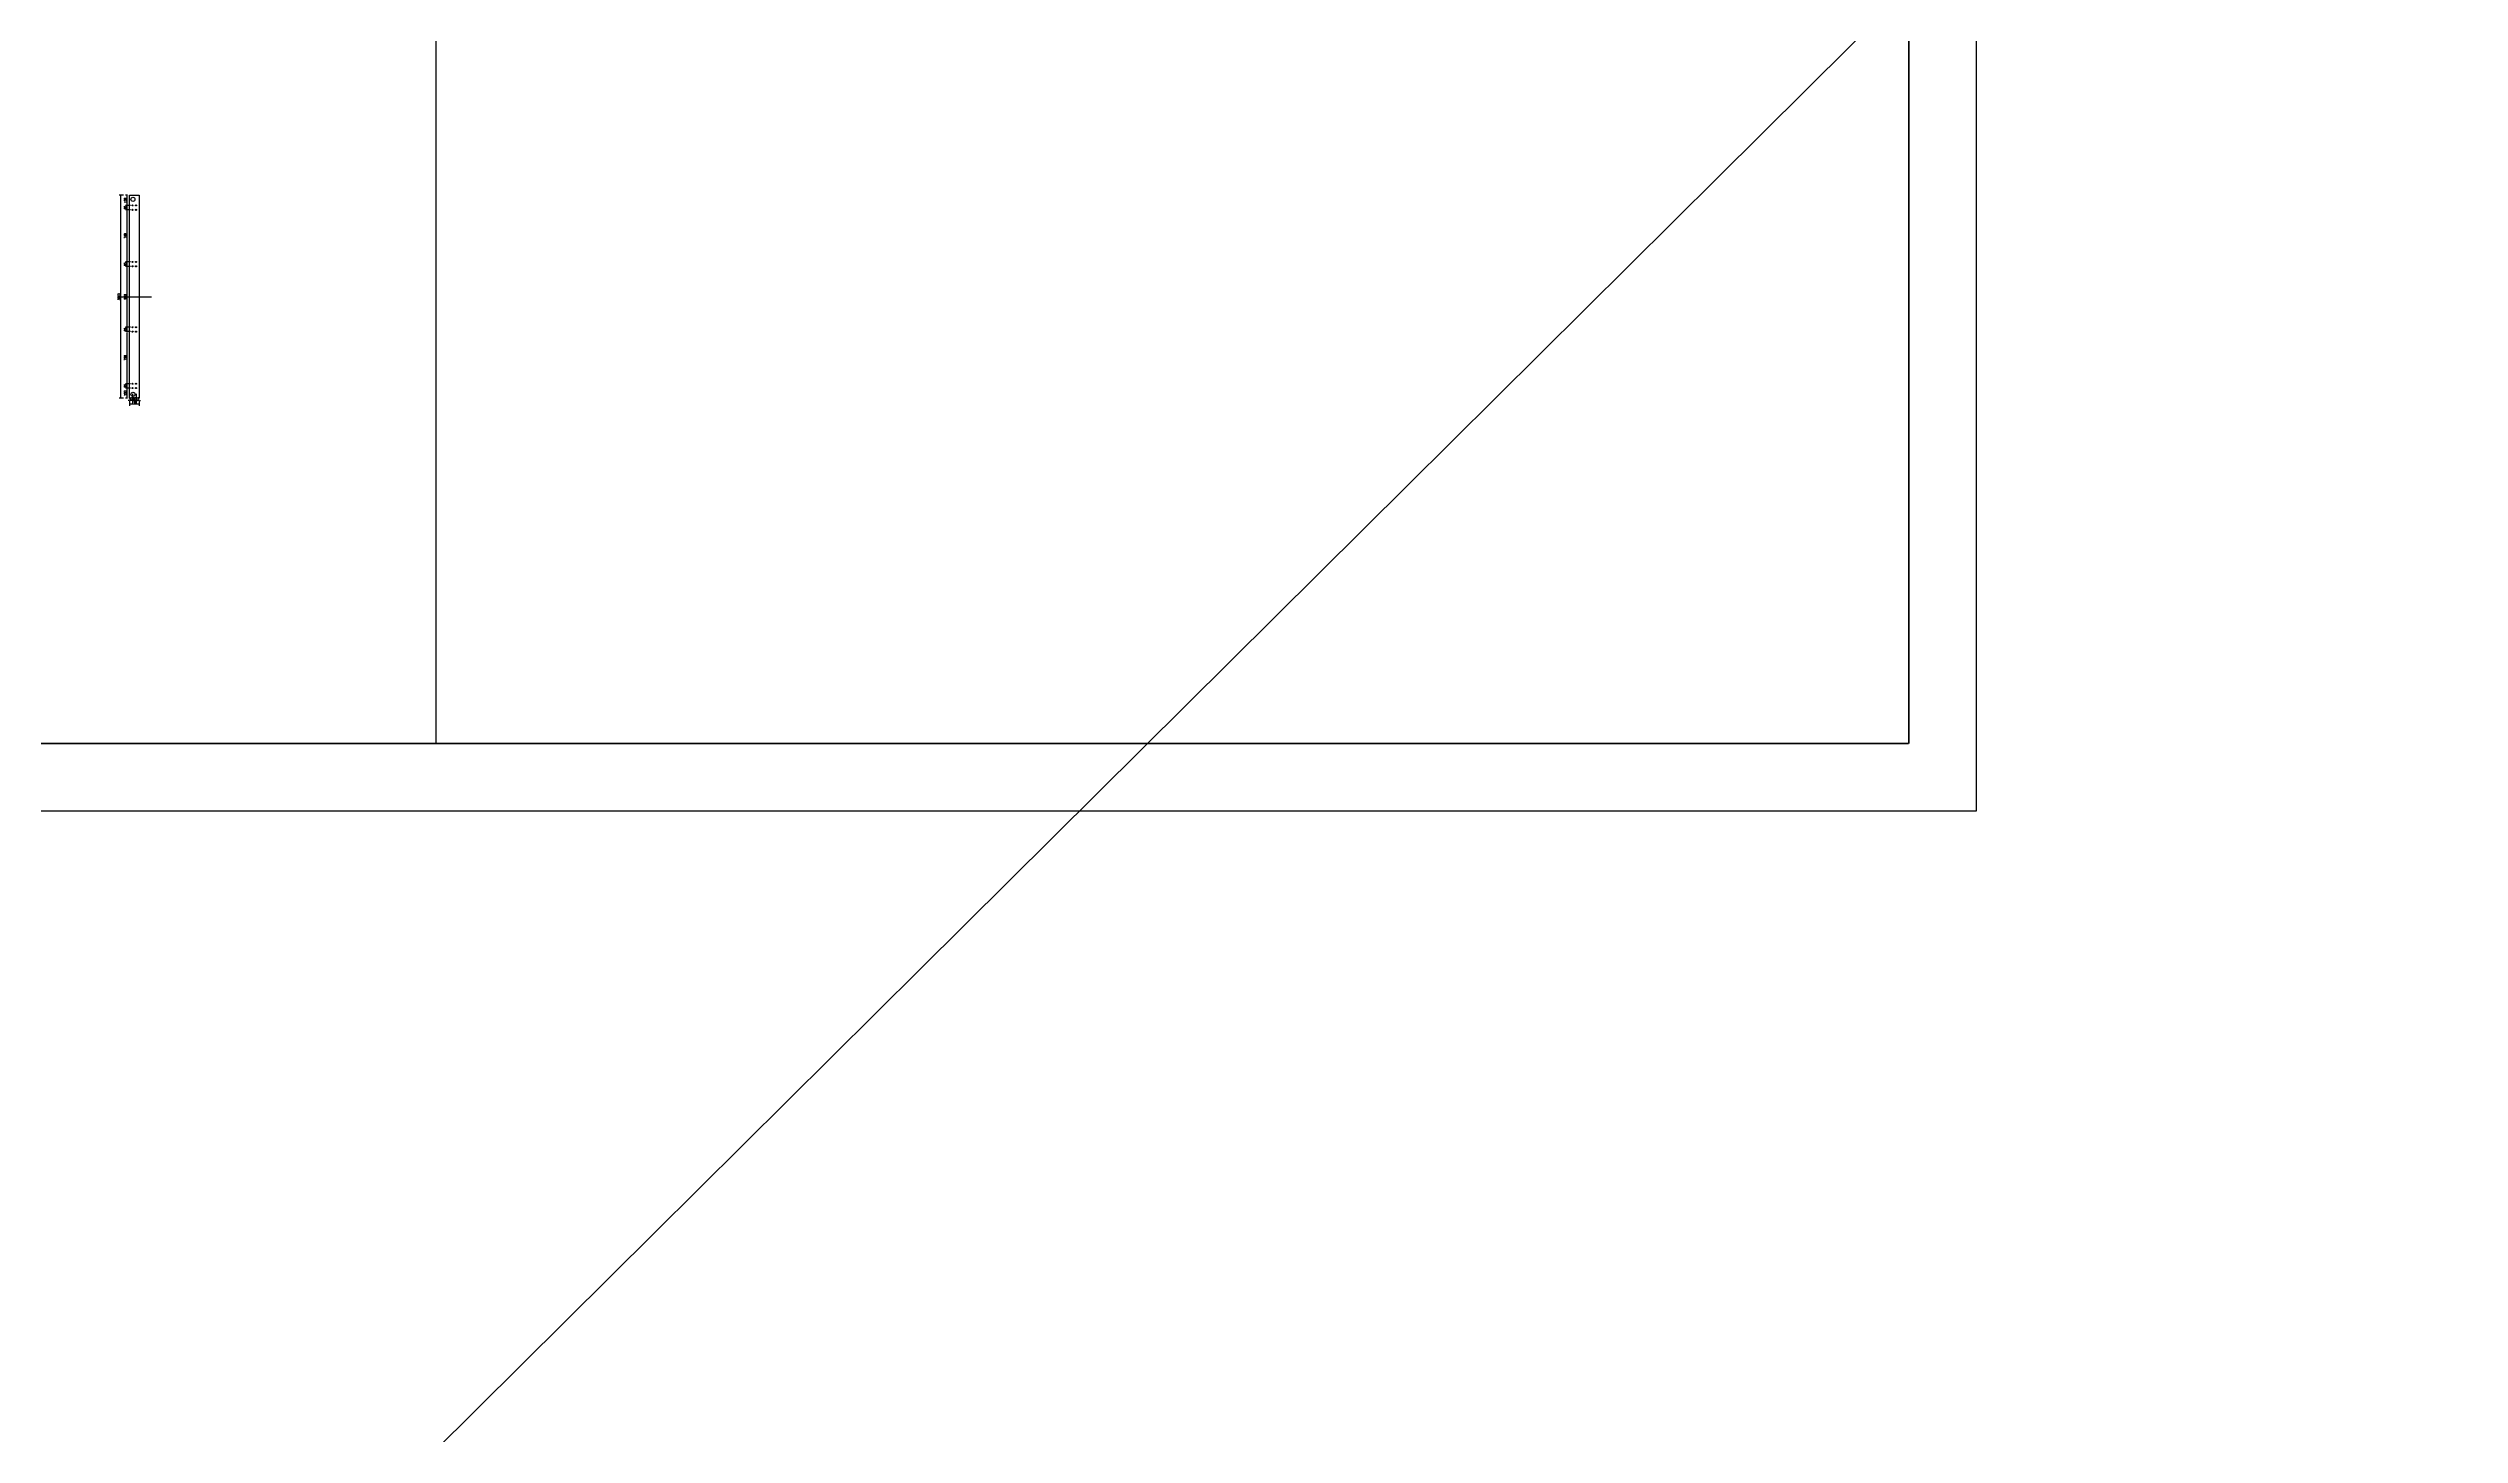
# Model space of a CAD drawing. Extents: x 10241 to 1500931, y -537358 to 142253.
# Drawn here: x 1097150 to 1132782, y -7594 to 12893 of the extents above; entities that cross this region are included whole.
import ezdxf

# ---------------------------------------------------------------- set-up
doc = ezdxf.new("R2010")
doc.units = 0
doc.header["$LTSCALE"] = 1000
doc.header["$MEASUREMENT"] = 0
doc.layers.add('14#槽钢', color=3, linetype='Continuous')
doc.layers.add('W-STEEL_FRAME钢架', color=3, linetype='Continuous')
doc.styles.add('STANDARD_T3', font='simplex.shx', dxfattribs={"width": 0.7, "bigfont": 'gbcbig.shx'})
doc.dimstyles.new('W&&10', dxfattribs={"dimtxt": 35, "dimasz": 10, "dimexe": 25, "dimexo": 30, "dimgap": 10, "dimtad": 1, "dimdec": 0, "dimzin": 0, "dimdsep": 46, "dimtxsty": 'STANDARD_T3', "dimcen": 0.09, "dimclrd": 1, "dimclre": 1, "dimclrt": 7, "dimazin": 2, "dimtfac": 1, "dimtdec": 0, "dimtix": 1, "dimtmove": 2, "dimatfit": 3, "dimfxl": 100, "dimtolj": 1, "dimtzin": 0, "dimarcsym": 0})

# ---------------------------------------------------------------- blocks, each defined once
blk = doc.blocks.new('*U51')
at = {"layer": '14#槽钢'}
blk.add_lwpolyline([(0, 29946), (0, -29946)], dxfattribs=at)
blk = doc.blocks.new('*U52')
at = {"layer": '14#槽钢', "color": 0, "linetype": 'ByBlock', "lineweight": -2, "transparency": 16777216}
for p in [(65285, 0), (87047, 0)]:
    blk.add_blockref('*U51', p, dxfattribs=at)
blk = doc.blocks.new('*D223')
at = {"layer": 'Defpoints', "color": 0, "transparency": 16777216}
for p in [(1098315, 7870), (1098397, 7870), (1098352, 7720)]:
    blk.add_point(p, dxfattribs=at)
at = {"layer": 'W-STEEL_FRAME钢架', "color": 1, "lineweight": -2, "transparency": 16777216}
for p, q in [((1098367, 7870), (1098290, 7870)), ((1098315, 7730), (1098315, 7860)), ((1098322, 7720), (1098290, 7720))]:
    blk.add_line(p, q, dxfattribs=at)
at = {"layer": 'W-STEEL_FRAME钢架', "color": 1, "transparency": 16777216}
for points in [[(1098314, 7860), (1098317, 7860), (1098315, 7870)], [(1098314, 7730), (1098317, 7730), (1098315, 7720)]]:
    blk.add_solid(points, dxfattribs=at)
at = {"layer": 'W-STEEL_FRAME钢架', "color": 7, "transparency": 16777216, "insert": (1098288, 7795), "char_height": 35, "attachment_point": 5, "rotation": 90, "style": 'STANDARD_T3'}
blk.add_mtext('\\A1;150', dxfattribs=at)
blk = doc.blocks.new('*D224')
at = {"layer": 'Defpoints', "color": 0, "transparency": 16777216}
for p in [(1098315, 7936), (1098397, 7936), (1098397, 7870)]:
    blk.add_point(p, dxfattribs=at)
at = {"layer": 'W-STEEL_FRAME钢架', "color": 1, "lineweight": -2, "transparency": 16777216}
for p, q in [((1098367, 7936), (1098290, 7936)), ((1098367, 7870), (1098290, 7870)), ((1098315, 7880), (1098315, 7926))]:
    blk.add_line(p, q, dxfattribs=at)
at = {"layer": 'W-STEEL_FRAME钢架', "color": 1, "transparency": 16777216}
for points in [[(1098314, 7926), (1098317, 7926), (1098315, 7936)], [(1098314, 7880), (1098317, 7880), (1098315, 7870)]]:
    blk.add_solid(points, dxfattribs=at)
at = {"layer": 'W-STEEL_FRAME钢架', "color": 7, "transparency": 16777216, "insert": (1098288, 7903), "char_height": 35, "attachment_point": 5, "rotation": 90, "style": 'STANDARD_T3'}
blk.add_mtext('\\A1;65', dxfattribs=at)
blk = doc.blocks.new('*D225')
at = {"layer": 'Defpoints', "color": 0, "transparency": 16777216}
for p in [(1098315, 8705), (1098397, 8705), (1098397, 7936)]:
    blk.add_point(p, dxfattribs=at)
at = {"layer": 'W-STEEL_FRAME钢架', "color": 1, "lineweight": -2, "transparency": 16777216}
for p, q in [((1098367, 8705), (1098290, 8705)), ((1098315, 7946), (1098315, 8695)), ((1098367, 7936), (1098290, 7936))]:
    blk.add_line(p, q, dxfattribs=at)
at = {"layer": 'W-STEEL_FRAME钢架', "color": 1, "transparency": 16777216}
for points in [[(1098314, 8695), (1098317, 8695), (1098315, 8705)], [(1098314, 7946), (1098317, 7946), (1098315, 7936)]]:
    blk.add_solid(points, dxfattribs=at)
at = {"layer": 'W-STEEL_FRAME钢架', "color": 7, "transparency": 16777216, "insert": (1098288, 8320), "char_height": 35, "attachment_point": 5, "rotation": 90, "style": 'STANDARD_T3'}
blk.add_mtext('\\A1;769', dxfattribs=at)
blk = doc.blocks.new('*D226')
at = {"layer": 'Defpoints', "color": 0, "transparency": 16777216}
for p in [(1098315, 8770), (1098397, 8770), (1098397, 8705)]:
    blk.add_point(p, dxfattribs=at)
at = {"layer": 'W-STEEL_FRAME钢架', "color": 1, "lineweight": -2, "transparency": 16777216}
for p, q in [((1098367, 8770), (1098290, 8770)), ((1098367, 8705), (1098290, 8705)), ((1098315, 8715), (1098315, 8760))]:
    blk.add_line(p, q, dxfattribs=at)
at = {"layer": 'W-STEEL_FRAME钢架', "color": 1, "transparency": 16777216}
for points in [[(1098314, 8760), (1098317, 8760), (1098315, 8770)], [(1098314, 8715), (1098317, 8715), (1098315, 8705)]]:
    blk.add_solid(points, dxfattribs=at)
at = {"layer": 'W-STEEL_FRAME钢架', "color": 7, "transparency": 16777216, "insert": (1098288, 8738), "char_height": 35, "attachment_point": 5, "rotation": 90, "style": 'STANDARD_T3'}
blk.add_mtext('\\A1;65', dxfattribs=at)
blk = doc.blocks.new('*D227')
at = {"layer": 'Defpoints', "color": 0, "transparency": 16777216}
for p in [(1098315, 9670), (1098397, 9670), (1098397, 8770)]:
    blk.add_point(p, dxfattribs=at)
at = {"layer": 'W-STEEL_FRAME钢架', "color": 1, "lineweight": -2, "transparency": 16777216}
for p, q in [((1098367, 9670), (1098290, 9670)), ((1098315, 8780), (1098315, 9660)), ((1098367, 8770), (1098290, 8770))]:
    blk.add_line(p, q, dxfattribs=at)
at = {"layer": 'W-STEEL_FRAME钢架', "color": 1, "transparency": 16777216}
for points in [[(1098314, 9660), (1098317, 9660), (1098315, 9670)], [(1098314, 8780), (1098317, 8780), (1098315, 8770)]]:
    blk.add_solid(points, dxfattribs=at)
at = {"layer": 'W-STEEL_FRAME钢架', "color": 7, "transparency": 16777216, "insert": (1098288, 9220), "char_height": 35, "attachment_point": 5, "rotation": 90, "style": 'STANDARD_T3'}
blk.add_mtext('\\A1;900', dxfattribs=at)
blk = doc.blocks.new('*D228')
at = {"layer": 'Defpoints', "color": 0, "transparency": 16777216}
for p in [(1098315, 10570), (1098397, 10570), (1098397, 10505)]:
    blk.add_point(p, dxfattribs=at)
at = {"layer": 'W-STEEL_FRAME钢架', "color": 1, "lineweight": -2, "transparency": 16777216}
for p, q in [((1098367, 10570), (1098290, 10570)), ((1098367, 10505), (1098290, 10505)), ((1098315, 10515), (1098315, 10560))]:
    blk.add_line(p, q, dxfattribs=at)
at = {"layer": 'W-STEEL_FRAME钢架', "color": 1, "transparency": 16777216}
for points in [[(1098314, 10560), (1098317, 10560), (1098315, 10570)], [(1098314, 10515), (1098317, 10515), (1098315, 10505)]]:
    blk.add_solid(points, dxfattribs=at)
at = {"layer": 'W-STEEL_FRAME钢架', "color": 7, "transparency": 16777216, "insert": (1098288, 10538), "char_height": 35, "attachment_point": 5, "rotation": 90, "style": 'STANDARD_T3'}
blk.add_mtext('\\A1;65', dxfattribs=at)
blk = doc.blocks.new('*D229')
at = {"layer": 'Defpoints', "color": 0, "transparency": 16777216}
for p in [(1098315, 10720), (1098352, 10720), (1098397, 10570)]:
    blk.add_point(p, dxfattribs=at)
at = {"layer": 'W-STEEL_FRAME钢架', "color": 1, "lineweight": -2, "transparency": 16777216}
for p, q in [((1098322, 10720), (1098290, 10720)), ((1098315, 10580), (1098315, 10710)), ((1098367, 10570), (1098290, 10570))]:
    blk.add_line(p, q, dxfattribs=at)
at = {"layer": 'W-STEEL_FRAME钢架', "color": 1, "transparency": 16777216}
for points in [[(1098314, 10710), (1098317, 10710), (1098315, 10720)], [(1098314, 10580), (1098317, 10580), (1098315, 10570)]]:
    blk.add_solid(points, dxfattribs=at)
at = {"layer": 'W-STEEL_FRAME钢架', "color": 7, "transparency": 16777216, "insert": (1098288, 10645), "char_height": 35, "attachment_point": 5, "rotation": 90, "style": 'STANDARD_T3'}
blk.add_mtext('\\A1;150', dxfattribs=at)
blk = doc.blocks.new('*D230')
at = {"layer": 'Defpoints', "color": 0, "transparency": 16777216}
for p in [(1098352, 7720), (1098352, 7635), (1098492, 7720)]:
    blk.add_point(p, dxfattribs=at)
at = {"layer": 'W-STEEL_FRAME钢架', "color": 1, "lineweight": -2, "transparency": 16777216}
for p, q in [((1098352, 7690), (1098352, 7610)), ((1098482, 7635), (1098362, 7635)), ((1098492, 7690), (1098492, 7610))]:
    blk.add_line(p, q, dxfattribs=at)
at = {"layer": 'W-STEEL_FRAME钢架', "color": 1, "transparency": 16777216}
for points in [[(1098362, 7636), (1098362, 7633), (1098352, 7635)], [(1098482, 7636), (1098482, 7633), (1098492, 7635)]]:
    blk.add_solid(points, dxfattribs=at)
at = {"layer": 'W-STEEL_FRAME钢架', "color": 7, "transparency": 16777216, "insert": (1098422, 7662), "char_height": 35, "attachment_point": 5, "style": 'STANDARD_T3'}
blk.add_mtext('\\A1;140', dxfattribs=at)
blk = doc.blocks.new('*D231')
at = {"layer": 'Defpoints', "color": 0, "transparency": 16777216}
for p in [(1098447, 7870), (1098447, 7688), (1098492, 7720)]:
    blk.add_point(p, dxfattribs=at)
at = {"layer": 'W-STEEL_FRAME钢架', "color": 1, "lineweight": -2, "transparency": 16777216}
for p, q in [((1098437, 7688), (1098427, 7688)), ((1098447, 7788), (1098447, 7663)), ((1098492, 7688), (1098447, 7688)), ((1098492, 7690), (1098492, 7663)), ((1098502, 7688), (1098512, 7688))]:
    blk.add_line(p, q, dxfattribs=at)
at = {"layer": 'W-STEEL_FRAME钢架', "color": 1, "transparency": 16777216}
for points in [[(1098437, 7689), (1098437, 7686), (1098447, 7688)], [(1098502, 7689), (1098502, 7686), (1098492, 7688)]]:
    blk.add_solid(points, dxfattribs=at)
at = {"layer": 'W-STEEL_FRAME钢架', "color": 7, "transparency": 16777216, "insert": (1098469, 7715), "char_height": 35, "attachment_point": 5, "style": 'STANDARD_T3'}
blk.add_mtext('\\A1;45', dxfattribs=at)
blk = doc.blocks.new('*D232')
at = {"layer": 'Defpoints', "color": 0, "transparency": 16777216}
for p in [(1098397, 7870), (1098447, 7870), (1098397, 7688)]:
    blk.add_point(p, dxfattribs=at)
at = {"layer": 'W-STEEL_FRAME钢架', "color": 1, "lineweight": -2, "transparency": 16777216}
for p, q in [((1098387, 7688), (1098377, 7688)), ((1098397, 7788), (1098397, 7663)), ((1098447, 7688), (1098397, 7688)), ((1098447, 7788), (1098447, 7663)), ((1098457, 7688), (1098467, 7688))]:
    blk.add_line(p, q, dxfattribs=at)
at = {"layer": 'W-STEEL_FRAME钢架', "color": 1, "transparency": 16777216}
for points in [[(1098387, 7689), (1098387, 7686), (1098397, 7688)], [(1098457, 7689), (1098457, 7686), (1098447, 7688)]]:
    blk.add_solid(points, dxfattribs=at)
at = {"layer": 'W-STEEL_FRAME钢架', "color": 7, "transparency": 16777216, "insert": (1098422, 7715), "char_height": 35, "attachment_point": 5, "style": 'STANDARD_T3'}
blk.add_mtext('\\A1;50', dxfattribs=at)
blk = doc.blocks.new('*D221')
at = {"layer": 'Defpoints', "color": 0, "transparency": 16777216}
for p in [(1098397, 7870), (1098352, 7720), (1098352, 7688)]:
    blk.add_point(p, dxfattribs=at)
at = {"layer": 'W-STEEL_FRAME钢架', "color": 1, "lineweight": -2, "transparency": 16777216}
for p, q in [((1098342, 7688), (1098332, 7688)), ((1098352, 7690), (1098352, 7663)), ((1098397, 7688), (1098352, 7688)), ((1098397, 7788), (1098397, 7663)), ((1098407, 7688), (1098417, 7688))]:
    blk.add_line(p, q, dxfattribs=at)
at = {"layer": 'W-STEEL_FRAME钢架', "color": 1, "transparency": 16777216}
for points in [[(1098342, 7689), (1098342, 7686), (1098352, 7688)], [(1098407, 7689), (1098407, 7686), (1098397, 7688)]]:
    blk.add_solid(points, dxfattribs=at)
at = {"layer": 'W-STEEL_FRAME钢架', "color": 7, "transparency": 16777216, "insert": (1098374, 7715), "char_height": 35, "attachment_point": 5, "style": 'STANDARD_T3'}
blk.add_mtext('\\A1;45', dxfattribs=at)
blk = doc.blocks.new('*D222')
at = {"layer": 'Defpoints', "color": 0, "transparency": 16777216}
for p in [(1098222, 10720), (1098290, 10720), (1098290, 7720)]:
    blk.add_point(p, dxfattribs=at)
at = {"layer": 'W-STEEL_FRAME钢架', "color": 1, "lineweight": -2, "transparency": 16777216}
for p, q in [((1098260, 10720), (1098197, 10720)), ((1098222, 7730), (1098222, 10710)), ((1098260, 7720), (1098197, 7720))]:
    blk.add_line(p, q, dxfattribs=at)
at = {"layer": 'W-STEEL_FRAME钢架', "color": 1, "transparency": 16777216}
for points in [[(1098221, 10710), (1098224, 10710), (1098222, 10720)], [(1098221, 7730), (1098224, 7730), (1098222, 7720)]]:
    blk.add_solid(points, dxfattribs=at)
at = {"layer": 'W-STEEL_FRAME钢架', "color": 7, "transparency": 16777216, "insert": (1098195, 9220), "char_height": 35, "attachment_point": 5, "rotation": 90, "style": 'STANDARD_T3'}
blk.add_mtext('\\A1;3000', dxfattribs=at)
blk = doc.blocks.new('*D233')
at = {"layer": 'Defpoints', "color": 0, "transparency": 16777216}
for p in [(1098315, 9736), (1098397, 9736), (1098397, 9670)]:
    blk.add_point(p, dxfattribs=at)
at = {"layer": 'W-STEEL_FRAME钢架', "color": 1, "lineweight": -2, "transparency": 16777216}
for p, q in [((1098367, 9736), (1098290, 9736)), ((1098367, 9670), (1098290, 9670)), ((1098315, 9680), (1098315, 9726))]:
    blk.add_line(p, q, dxfattribs=at)
at = {"layer": 'W-STEEL_FRAME钢架', "color": 1, "transparency": 16777216}
for points in [[(1098314, 9726), (1098317, 9726), (1098315, 9736)], [(1098314, 9680), (1098317, 9680), (1098315, 9670)]]:
    blk.add_solid(points, dxfattribs=at)
at = {"layer": 'W-STEEL_FRAME钢架', "color": 7, "transparency": 16777216, "insert": (1098288, 9703), "char_height": 35, "attachment_point": 5, "rotation": 90, "style": 'STANDARD_T3'}
blk.add_mtext('\\A1;65', dxfattribs=at)
blk = doc.blocks.new('*D234')
at = {"layer": 'Defpoints', "color": 0, "transparency": 16777216}
for p in [(1098315, 10505), (1098352, 10505), (1098397, 9736)]:
    blk.add_point(p, dxfattribs=at)
at = {"layer": 'W-STEEL_FRAME钢架', "color": 1, "lineweight": -2, "transparency": 16777216}
for p, q in [((1098322, 10505), (1098290, 10505)), ((1098315, 9746), (1098315, 10495)), ((1098367, 9736), (1098290, 9736))]:
    blk.add_line(p, q, dxfattribs=at)
at = {"layer": 'W-STEEL_FRAME钢架', "color": 1, "transparency": 16777216}
for points in [[(1098314, 10495), (1098317, 10495), (1098315, 10505)], [(1098314, 9746), (1098317, 9746), (1098315, 9736)]]:
    blk.add_solid(points, dxfattribs=at)
at = {"layer": 'W-STEEL_FRAME钢架', "color": 7, "transparency": 16777216, "insert": (1098288, 10120), "char_height": 35, "attachment_point": 5, "rotation": 90, "style": 'STANDARD_T3'}
blk.add_mtext('\\A1;769', dxfattribs=at)

msp = doc.modelspace()

# ---------------------------------------------------------------- linework, layer by layer
at = {"layer": '14#槽钢'}
for points in [[(1254079.4, 142253), (1007228, -102736.6)], [(1037592.4, 2620.5), (1124639, 2620.5)]]:
    msp.add_lwpolyline(points, dxfattribs=at)
for points in [[(1036592.4, 63511.5), (1125639, 63511.5), (1125639, 1620.5), (1036592.4, 1620.5)], [(1037592.4, 62511.5), (1124639, 62511.5), (1124639, 2620.5), (1037592.4, 2620.5)]]:
    msp.add_lwpolyline(points, close=True, dxfattribs=at)
at = {"layer": 'W-STEEL_FRAME钢架'}
msp.add_line((1098222.4, 9220.3), (1098675, 9220.3), dxfattribs=at)
msp.add_lwpolyline([(1098351.7, 7720.3), (1098351.7, 10720.3), (1098491.7, 10720.3), (1098491.7, 7720.3)], close=True, dxfattribs=at)
for centre in [(1098401.7, 10660.3), (1098401.7, 7780.3)]:
    msp.add_circle(centre, 30, dxfattribs=at)
at = {"layer": 'W-STEEL_FRAME钢架', "color": 1}
for centre in [(1098396.7, 10570.3), (1098396.7, 10505), (1098446.7, 10570.3), (1098446.7, 10505), (1098396.7, 9735.6), (1098396.7, 9670.3), (1098446.7, 9735.6), (1098446.7, 9670.3), (1098396.7, 8770.3), (1098396.7, 8705), (1098446.7, 8770.3), (1098446.7, 8705), (1098396.7, 7935.6), (1098396.7, 7870.3), (1098446.7, 7935.6), (1098446.7, 7870.3)]:
    msp.add_circle(centre, 7.5, dxfattribs=at)

# ---------------------------------------------------------------- block references
at = {"layer": '14#槽钢'}
msp.add_blockref('*U52', (1037592.4, 32566), dxfattribs=at)

# ---------------------------------------------------------------- dimensions: what is measured, and where the dimension line sits
at = {"layer": 'W-STEEL_FRAME钢架'}
for base, p1, p2, angle, picture, middle in [((1098222.4, 10720.3), (1098290.3, 7720.3), (1098290.3, 10720.3), 90, '*D222', (1098194.9, 9220.3)), ((1098315.3, 10720.3), (1098396.7, 10570.3), (1098351.7, 10720.3), 90, '*D229', (1098287.8, 10645.3)), ((1098315.3, 10570.3), (1098396.7, 10505), (1098396.7, 10570.3), 90, '*D228', (1098287.8, 10537.6)), ((1098315.3, 10505), (1098396.7, 9735.6), (1098351.7, 10505), 90, '*D234', (1098287.8, 10120.3)), ((1098315.3, 9735.6), (1098396.7, 9670.3), (1098396.7, 9735.6), 90, '*D233', (1098287.8, 9702.9)), ((1098315.3, 9670.3), (1098396.7, 8770.3), (1098396.7, 9670.3), 90, '*D227', (1098287.8, 9220.3)), ((1098315.3, 8770.3), (1098396.7, 8705), (1098396.7, 8770.3), 90, '*D226', (1098287.8, 8737.6)), ((1098315.3, 8705), (1098396.7, 7935.6), (1098396.7, 8705), 90, '*D225', (1098287.8, 8320.3)), ((1098315.3, 7935.6), (1098396.7, 7870.3), (1098396.7, 7935.6), 90, '*D224', (1098287.8, 7902.9)), ((1098315.3, 7870.3), (1098351.7, 7720.3), (1098396.7, 7870.3), 90, '*D223', (1098287.8, 7795.3)), ((1098351.7, 7634.7), (1098491.7, 7720.3), (1098351.7, 7720.3), 180, '*D230', (1098421.7, 7662.2))]:
    dim = msp.add_linear_dim(base=base, p1=p1, p2=p2, angle=angle, dimstyle='W&&10', dxfattribs=at)
    dim.commit()
    dim.dimension.update_dxf_attribs({"geometry": picture, "text_midpoint": middle})
for base, p1, p2, picture, middle in [((1098351.7, 7687.6), (1098396.7, 7870.3), (1098351.7, 7720.3), '*D221', (1098374.2, 7715.1)), ((1098396.7, 7687.6), (1098446.7, 7870.3), (1098396.7, 7870.3), '*D232', (1098421.7, 7715.1)), ((1098446.7, 7687.6), (1098491.7, 7720.3), (1098446.7, 7870.3), '*D231', (1098469.2, 7715.1))]:
    dim = msp.add_linear_dim(base=base, p1=p1, p2=p2, angle=180, dimstyle='W&&10', override={"dimfxlon": 1}, dxfattribs=at)
    dim.commit()
    dim.dimension.update_dxf_attribs({"geometry": picture, "text_midpoint": middle})

doc.saveas('drawing.dxf')
